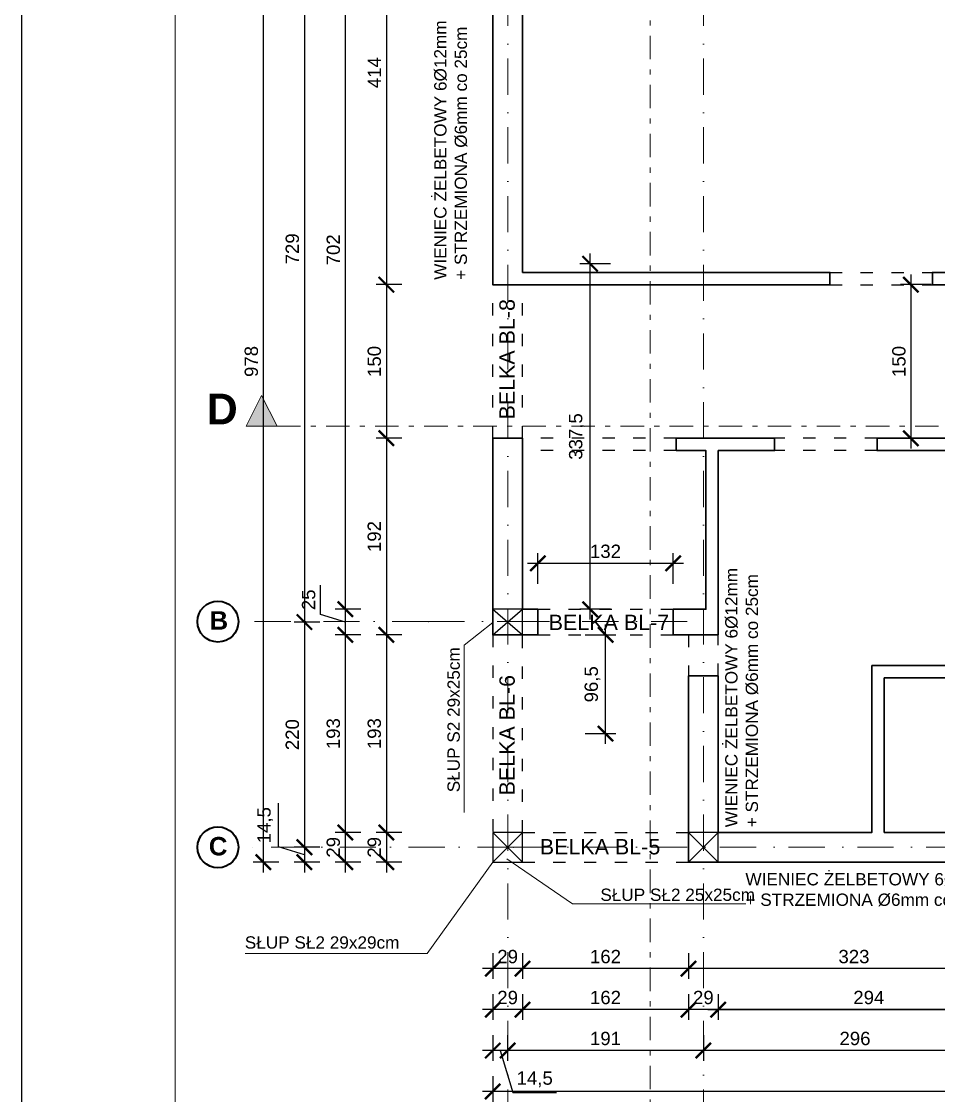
# Model space of a CAD drawing. Header units: millimetres. Extents: x 4647 to 73915, y -13612 to -8141.
# Drawn here: x 26953 to 27848, y -11607 to -10558 of the extents above; entities that cross this region are included whole.
import ezdxf
from ezdxf.enums import TextEntityAlignment as Align

# ---------------------------------------------------------------- set-up
doc = ezdxf.new("R2010")
doc.units = ezdxf.units.MM
for name, pattern in [('ACAD_ISO03W100', [30, 12, -18]), ('Kropki i Kreski', [67.027776, 35.277777, -17.638888, 0, -14.111111]), ('Przerywana podwójnie', [47.9, 22.9, -10, 5, -10])]:
    doc.linetypes.add(name, pattern=pattern)
for name, color, linetype, lineweight in [('a_beton_c', 3, 'ACAD_ISO03W100', 25), ('a_murowane_b', 20, 'Continuous', 30), ('a_opisy', 252, 'Continuous', 9), ('a_wymiary', 250, 'Continuous', 9), ('Cienka', 1, 'Continuous', 15), ('Konstrukcja - Siatka mod_Nr_Pióra__1', 7, 'Continuous', 5), ('Konstrukcja - Siatka mod_Nr_Pióra__7', 7, 'Continuous', 35), ('Opisy - Tekst_Nr_Pióra__1', 7, 'Continuous', 13), ('Znaczniki - Przekroje_Nr_Pióra__1', 7, 'Continuous', 5)]:
    doc.layers.add(name, color=color, linetype=linetype, lineweight=lineweight)
doc.layers.add('Konstrukcja - Siatka mod', color=7, linetype='Continuous')
doc.layers.add('Znaczniki - Przekroje', color=7, linetype='Continuous')
doc.layers.add('Konstrukcja - Siatka mod_Nr_Pióra__4', color=7, linetype='Continuous', lineweight=5, true_color=0x029e21)
doc.layers.add('Znaczniki - Przekroje_Nr_Pióra__5', color=7, linetype='Continuous', lineweight=5, true_color=0x40a5ff)
doc.styles.add('GENERATED_STYLE_1', font='arialbd.ttf')
doc.styles.get("Standard").update_dxf_attribs({"font": 'arial.ttf'})
doc.dimstyles.new('1-100', dxfattribs={"dimtxt": 13, "dimasz": 15, "dimexe": 10, "dimexo": 20, "dimgap": 5, "dimtad": 1, "dimdec": 1, "dimrnd": 0.5, "dimtxsty": 'Standard', "dimblk": 'ARCHTICK', "dimcen": 0.09, "dimdle": 10, "dimadec": 0, "dimazin": 0, "dimtfac": 1, "dimtdec": 1, "dimtofl": 0, "dimtmove": 0, "dimatfit": 3, "dimfxl": 10, "dimfxlon": 1, "dimtolj": 1, "dimtzin": 0, "dimarcsym": 0})

# ---------------------------------------------------------------- blocks, each defined once
blk = doc.blocks.new('Standardowy znacznik siatki_2')
at = {"layer": 'Konstrukcja - Siatka mod_Nr_Pióra__4', "linetype": 'Kropki i Kreski'}
for q in [(1533.2, 0), (0, 0)]:
    blk.add_line((268.5, 0), q, dxfattribs=at)
blk.add_point((268.5, 0), dxfattribs=at)
blk.add_point((268.5, 0), dxfattribs=at)
at = {"layer": 'Konstrukcja - Siatka mod_Nr_Pióra__7', "linetype": 'Continuous'}
blk.add_circle((-20, 0), 20, dxfattribs=at)
at = {"layer": 'Konstrukcja - Siatka mod_Nr_Pióra__1', "style": 'GENERATED_STYLE_1'}
blk.add_attdef('AC_MarkerText_1', text='', height=18, dxfattribs=at).set_placement((-28.9, -13.3), align=Align.BOTTOM_LEFT)
blk = doc.blocks.new('Standardowy znacznik siatki_7')
at = {"layer": 'Konstrukcja - Siatka mod_Nr_Pióra__4', "linetype": 'Kropki i Kreski'}
for p, q in [((185.3, 0), (268.5, 0)), ((268.5, 0), (453.8, 0)), ((185.3, 0), (0, 0))]:
    blk.add_line(p, q, dxfattribs=at)
blk.add_point((185.3, 0), dxfattribs=at)
blk.add_point((185.3, 0), dxfattribs=at)
at = {"layer": 'Konstrukcja - Siatka mod_Nr_Pióra__7', "linetype": 'Continuous'}
blk.add_circle((-20, 0), 20, dxfattribs=at)
at = {"layer": 'Konstrukcja - Siatka mod_Nr_Pióra__1', "style": 'GENERATED_STYLE_1'}
blk.add_attdef('AC_MarkerText_1', text='', height=18, dxfattribs=at).set_placement((-28.2, -13.3), align=Align.BOTTOM_LEFT)
blk = doc.blocks.new('Płaszczyzna odcinająca_4', base_point=(8702.4, 399.4))
at = {"layer": 'Znaczniki - Przekroje_Nr_Pióra__1', "linetype": 'Continuous'}
blk.add_hatch(color=256, dxfattribs=at).paths.add_polyline_path([(8687.4, 399.4), (8717.4, 399.4), (8702.4, 429.4)], flags=0)
for p, q in [((8702.4, 429.4), (8687.4, 399.4)), ((8717.4, 399.4), (8702.4, 429.4)), ((8687.4, 399.4), (8717.4, 399.4))]:
    blk.add_line(p, q, dxfattribs=at)
at = {"layer": 'Znaczniki - Przekroje_Nr_Pióra__5', "linetype": 'Przerywana podwójnie'}
blk.add_line((8717.4, 399.4), (10112.9, 399.4), dxfattribs=at)
at = {"layer": 'Znaczniki - Przekroje_Nr_Pióra__1', "linetype": 'Continuous', "insert": (8648.8, 401.1), "char_height": 30, "attachment_point": 7, "style": 'GENERATED_STYLE_1'}
blk.add_mtext('{D}', dxfattribs=at)
blk = doc.blocks.new('_ArchTick')
at = {"color": 0, "linetype": 'ByBlock', "const_width": 0.15}
blk.add_lwpolyline([(-0.5, -0.5), (0.5, 0.5)], dxfattribs=at)
blk = doc.blocks.new('*D440')
at = {"layer": 'a_wymiary', "color": 0, "lineweight": -2, "transparency": 16777216}
for p, q in [((27603.7, -11468.2), (27603.7, -11493.2)), ((27926.7, -11468.2), (27926.7, -11493.2)), ((27936.7, -11483.2), (27593.7, -11483.2))]:
    blk.add_line(p, q, dxfattribs=at)
at = {"layer": 'DEFPOINTS', "color": 0, "transparency": 16777216}
for p in [(27603.7, -11379.2), (27926.7, -11379.2), (27603.7, -11483.2)]:
    blk.add_point(p, dxfattribs=at)
at = {"layer": 'a_wymiary', "color": 0, "lineweight": -2, "transparency": 16777216, "xscale": 15, "yscale": 15, "zscale": 15, "rotation": 180}
blk.add_blockref('_ArchTick', (27603.7, -11483.2), dxfattribs=at)
at = {"layer": 'a_wymiary', "color": 0, "lineweight": -2, "transparency": 16777216, "xscale": 15, "yscale": 15, "zscale": 15}
blk.add_blockref('_ArchTick', (27926.7, -11483.2), dxfattribs=at)
at = {"layer": 'a_wymiary', "color": 0, "transparency": 16777216, "insert": (27765.2, -11471.5), "char_height": 13, "attachment_point": 5}
blk.add_mtext('\\A1;323', dxfattribs=at)
blk = doc.blocks.new('*D441')
at = {"layer": 'a_wymiary', "color": 0, "lineweight": -2, "transparency": 16777216}
for p, q in [((27441.7, -11468.2), (27441.7, -11493.2)), ((27603.7, -11468.2), (27603.7, -11493.2)), ((27613.7, -11483.2), (27431.7, -11483.2))]:
    blk.add_line(p, q, dxfattribs=at)
at = {"layer": 'DEFPOINTS', "color": 0, "transparency": 16777216}
for p in [(27441.7, -11379.2), (27603.7, -11379.2), (27441.7, -11483.2)]:
    blk.add_point(p, dxfattribs=at)
at = {"layer": 'a_wymiary', "color": 0, "lineweight": -2, "transparency": 16777216, "xscale": 15, "yscale": 15, "zscale": 15, "rotation": 180}
blk.add_blockref('_ArchTick', (27441.7, -11483.2), dxfattribs=at)
at = {"layer": 'a_wymiary', "color": 0, "lineweight": -2, "transparency": 16777216, "xscale": 15, "yscale": 15, "zscale": 15}
blk.add_blockref('_ArchTick', (27603.7, -11483.2), dxfattribs=at)
at = {"layer": 'a_wymiary', "color": 0, "transparency": 16777216, "insert": (27522.7, -11471.5), "char_height": 13, "attachment_point": 5}
blk.add_mtext('\\A1;162', dxfattribs=at)
blk = doc.blocks.new('*D442')
at = {"layer": 'a_wymiary', "color": 0, "lineweight": -2, "transparency": 16777216}
for p, q in [((27412.7, -11468.2), (27412.7, -11493.2)), ((27441.7, -11468.2), (27441.7, -11493.2)), ((27451.7, -11483.2), (27402.7, -11483.2))]:
    blk.add_line(p, q, dxfattribs=at)
at = {"layer": 'DEFPOINTS', "color": 0, "transparency": 16777216}
for p in [(27412.7, -11379.2), (27441.7, -11379.2), (27412.7, -11483.2)]:
    blk.add_point(p, dxfattribs=at)
at = {"layer": 'a_wymiary', "color": 0, "lineweight": -2, "transparency": 16777216, "xscale": 15, "yscale": 15, "zscale": 15, "rotation": 180}
blk.add_blockref('_ArchTick', (27412.7, -11483.2), dxfattribs=at)
at = {"layer": 'a_wymiary', "color": 0, "lineweight": -2, "transparency": 16777216, "xscale": 15, "yscale": 15, "zscale": 15}
blk.add_blockref('_ArchTick', (27441.7, -11483.2), dxfattribs=at)
at = {"layer": 'a_wymiary', "color": 0, "transparency": 16777216, "insert": (27427.2, -11471.5), "char_height": 13, "attachment_point": 5}
blk.add_mtext('\\A1;29', dxfattribs=at)
blk = doc.blocks.new('*D449')
at = {"layer": 'a_wymiary', "color": 0, "lineweight": -2, "transparency": 16777216}
for p, q in [((27632.7, -11508.2), (27632.7, -11533.2)), ((28178.7, -11508.2), (28178.7, -11533.2)), ((28188.7, -11523.2), (27622.7, -11523.2))]:
    blk.add_line(p, q, dxfattribs=at)
at = {"layer": 'DEFPOINTS', "color": 0, "transparency": 16777216}
for p in [(27632.7, -11379.2), (28178.7, -11379.2), (27632.7, -11523.2)]:
    blk.add_point(p, dxfattribs=at)
at = {"layer": 'a_wymiary', "color": 0, "lineweight": -2, "transparency": 16777216, "xscale": 15, "yscale": 15, "zscale": 15, "rotation": 180}
blk.add_blockref('_ArchTick', (27632.7, -11523.2), dxfattribs=at)
at = {"layer": 'a_wymiary', "color": 0, "lineweight": -2, "transparency": 16777216, "xscale": 15, "yscale": 15, "zscale": 15}
blk.add_blockref('_ArchTick', (28178.7, -11523.2), dxfattribs=at)
at = {"layer": 'a_wymiary', "color": 0, "transparency": 16777216, "insert": (27905.7, -11511.5), "char_height": 13, "attachment_point": 5}
blk.add_mtext('\\A1;546', dxfattribs=at)
blk = doc.blocks.new('*D450')
at = {"layer": 'a_wymiary', "color": 0, "lineweight": -2, "transparency": 16777216}
for p, q in [((27632.7, -11508.2), (27632.7, -11533.2)), ((27926.7, -11508.2), (27926.7, -11533.2)), ((27622.7, -11523.2), (27936.7, -11523.2))]:
    blk.add_line(p, q, dxfattribs=at)
at = {"layer": 'DEFPOINTS', "color": 0, "transparency": 16777216}
for p in [(27926.7, -11350.2), (27632.7, -11379.2), (27926.7, -11523.2)]:
    blk.add_point(p, dxfattribs=at)
at = {"layer": 'a_wymiary', "color": 0, "lineweight": -2, "transparency": 16777216, "xscale": 15, "yscale": 15, "zscale": 15, "rotation": 180}
blk.add_blockref('_ArchTick', (27632.7, -11523.2), dxfattribs=at)
at = {"layer": 'a_wymiary', "color": 0, "lineweight": -2, "transparency": 16777216, "xscale": 15, "yscale": 15, "zscale": 15}
blk.add_blockref('_ArchTick', (27926.7, -11523.2), dxfattribs=at)
at = {"layer": 'a_wymiary', "color": 0, "transparency": 16777216, "insert": (27779.7, -11511.5), "char_height": 13, "attachment_point": 5}
blk.add_mtext('\\A1;294', dxfattribs=at)
blk = doc.blocks.new('*D451')
at = {"layer": 'a_wymiary', "color": 0, "lineweight": -2, "transparency": 16777216}
for p, q in [((27632.7, -11508.2), (27632.7, -11533.2)), ((27926.7, -11508.2), (27926.7, -11533.2)), ((27936.7, -11523.2), (27622.7, -11523.2))]:
    blk.add_line(p, q, dxfattribs=at)
at = {"layer": 'DEFPOINTS', "color": 0, "transparency": 16777216}
for p in [(27926.7, -11350.2), (27632.7, -11379.2), (27632.7, -11523.2)]:
    blk.add_point(p, dxfattribs=at)
at = {"layer": 'a_wymiary', "color": 0, "lineweight": -2, "transparency": 16777216, "xscale": 15, "yscale": 15, "zscale": 15, "rotation": 180}
blk.add_blockref('_ArchTick', (27632.7, -11523.2), dxfattribs=at)
at = {"layer": 'a_wymiary', "color": 0, "lineweight": -2, "transparency": 16777216, "xscale": 15, "yscale": 15, "zscale": 15}
blk.add_blockref('_ArchTick', (27926.7, -11523.2), dxfattribs=at)
at = {"layer": 'a_wymiary', "color": 0, "transparency": 16777216, "insert": (27779.7, -11511.5), "char_height": 13, "attachment_point": 5}
blk.add_mtext('\\A1;294', dxfattribs=at)
blk = doc.blocks.new('*D452')
at = {"layer": 'a_wymiary', "color": 0, "lineweight": -2, "transparency": 16777216}
for p, q in [((27603.7, -11508.2), (27603.7, -11533.2)), ((27632.7, -11508.2), (27632.7, -11533.2)), ((27642.7, -11523.2), (27593.7, -11523.2))]:
    blk.add_line(p, q, dxfattribs=at)
at = {"layer": 'DEFPOINTS', "color": 0, "transparency": 16777216}
for p in [(27603.7, -11379.2), (27632.7, -11379.2), (27603.7, -11523.2)]:
    blk.add_point(p, dxfattribs=at)
at = {"layer": 'a_wymiary', "color": 0, "lineweight": -2, "transparency": 16777216, "xscale": 15, "yscale": 15, "zscale": 15, "rotation": 180}
blk.add_blockref('_ArchTick', (27603.7, -11523.2), dxfattribs=at)
at = {"layer": 'a_wymiary', "color": 0, "lineweight": -2, "transparency": 16777216, "xscale": 15, "yscale": 15, "zscale": 15}
blk.add_blockref('_ArchTick', (27632.7, -11523.2), dxfattribs=at)
at = {"layer": 'a_wymiary', "color": 0, "transparency": 16777216, "insert": (27618.2, -11511.5), "char_height": 13, "attachment_point": 5}
blk.add_mtext('\\A1;29', dxfattribs=at)
blk = doc.blocks.new('*D453')
at = {"layer": 'a_wymiary', "color": 0, "lineweight": -2, "transparency": 16777216}
for p, q in [((27441.7, -11508.2), (27441.7, -11533.2)), ((27603.7, -11508.2), (27603.7, -11533.2)), ((27613.7, -11523.2), (27431.7, -11523.2))]:
    blk.add_line(p, q, dxfattribs=at)
at = {"layer": 'DEFPOINTS', "color": 0, "transparency": 16777216}
for p in [(27441.7, -11379.2), (27603.7, -11379.2), (27441.7, -11523.2)]:
    blk.add_point(p, dxfattribs=at)
at = {"layer": 'a_wymiary', "color": 0, "lineweight": -2, "transparency": 16777216, "xscale": 15, "yscale": 15, "zscale": 15, "rotation": 180}
blk.add_blockref('_ArchTick', (27441.7, -11523.2), dxfattribs=at)
at = {"layer": 'a_wymiary', "color": 0, "lineweight": -2, "transparency": 16777216, "xscale": 15, "yscale": 15, "zscale": 15}
blk.add_blockref('_ArchTick', (27603.7, -11523.2), dxfattribs=at)
at = {"layer": 'a_wymiary', "color": 0, "transparency": 16777216, "insert": (27522.7, -11511.5), "char_height": 13, "attachment_point": 5}
blk.add_mtext('\\A1;162', dxfattribs=at)
blk = doc.blocks.new('*D454')
at = {"layer": 'a_wymiary', "color": 0, "lineweight": -2, "transparency": 16777216}
for p, q in [((27412.7, -11508.2), (27412.7, -11533.2)), ((27441.7, -11508.2), (27441.7, -11533.2)), ((27451.7, -11523.2), (27402.7, -11523.2))]:
    blk.add_line(p, q, dxfattribs=at)
at = {"layer": 'DEFPOINTS', "color": 0, "transparency": 16777216}
for p in [(27412.7, -11379.2), (27441.7, -11379.2), (27412.7, -11523.2)]:
    blk.add_point(p, dxfattribs=at)
at = {"layer": 'a_wymiary', "color": 0, "lineweight": -2, "transparency": 16777216, "xscale": 15, "yscale": 15, "zscale": 15, "rotation": 180}
blk.add_blockref('_ArchTick', (27412.7, -11523.2), dxfattribs=at)
at = {"layer": 'a_wymiary', "color": 0, "lineweight": -2, "transparency": 16777216, "xscale": 15, "yscale": 15, "zscale": 15}
blk.add_blockref('_ArchTick', (27441.7, -11523.2), dxfattribs=at)
at = {"layer": 'a_wymiary', "color": 0, "transparency": 16777216, "insert": (27427.2, -11511.5), "char_height": 13, "attachment_point": 5}
blk.add_mtext('\\A1;29', dxfattribs=at)
blk = doc.blocks.new('*D458')
at = {"layer": 'a_wymiary', "color": 0, "lineweight": -2, "transparency": 16777216}
for p, q in [((27618.2, -11548.2), (27618.2, -11573.2)), ((27914.2, -11548.2), (27914.2, -11573.2)), ((27924.2, -11563.2), (27608.2, -11563.2))]:
    blk.add_line(p, q, dxfattribs=at)
at = {"layer": 'DEFPOINTS', "color": 0, "transparency": 16777216}
for p in [(27618.2, -11379.2), (27914.2, -11379.2), (27618.2, -11563.2)]:
    blk.add_point(p, dxfattribs=at)
at = {"layer": 'a_wymiary', "color": 0, "lineweight": -2, "transparency": 16777216, "xscale": 15, "yscale": 15, "zscale": 15, "rotation": 180}
blk.add_blockref('_ArchTick', (27618.2, -11563.2), dxfattribs=at)
at = {"layer": 'a_wymiary', "color": 0, "lineweight": -2, "transparency": 16777216, "xscale": 15, "yscale": 15, "zscale": 15}
blk.add_blockref('_ArchTick', (27914.2, -11563.2), dxfattribs=at)
at = {"layer": 'a_wymiary', "color": 0, "transparency": 16777216, "insert": (27766.2, -11551.5), "char_height": 13, "attachment_point": 5}
blk.add_mtext('\\A1;296', dxfattribs=at)
blk = doc.blocks.new('*D459')
at = {"layer": 'a_wymiary', "color": 0, "lineweight": -2, "transparency": 16777216}
for p, q in [((27427.2, -11548.2), (27427.2, -11573.2)), ((27618.2, -11548.2), (27618.2, -11573.2)), ((27628.2, -11563.2), (27417.2, -11563.2))]:
    blk.add_line(p, q, dxfattribs=at)
at = {"layer": 'DEFPOINTS', "color": 0, "transparency": 16777216}
for p in [(27427.2, -11379.2), (27618.2, -11379.2), (27427.2, -11563.2)]:
    blk.add_point(p, dxfattribs=at)
at = {"layer": 'a_wymiary', "color": 0, "lineweight": -2, "transparency": 16777216, "xscale": 15, "yscale": 15, "zscale": 15, "rotation": 180}
blk.add_blockref('_ArchTick', (27427.2, -11563.2), dxfattribs=at)
at = {"layer": 'a_wymiary', "color": 0, "lineweight": -2, "transparency": 16777216, "xscale": 15, "yscale": 15, "zscale": 15}
blk.add_blockref('_ArchTick', (27618.2, -11563.2), dxfattribs=at)
at = {"layer": 'a_wymiary', "color": 0, "transparency": 16777216, "insert": (27522.7, -11551.5), "char_height": 13, "attachment_point": 5}
blk.add_mtext('\\A1;191', dxfattribs=at)
blk = doc.blocks.new('*D460')
at = {"layer": 'a_wymiary', "color": 0, "lineweight": -2, "transparency": 16777216}
for p, q in [((27412.7, -11548.2), (27412.7, -11573.2)), ((27427.2, -11548.2), (27427.2, -11573.2)), ((27437.2, -11563.2), (27402.7, -11563.2)), ((27420, -11563.2), (27432.3, -11604.1)), ((27432.3, -11604.1), (27474.9, -11604.1))]:
    blk.add_line(p, q, dxfattribs=at)
at = {"layer": 'DEFPOINTS', "color": 0, "transparency": 16777216}
for p in [(27412.7, -11379.2), (27427.2, -11379.2), (27412.7, -11563.2)]:
    blk.add_point(p, dxfattribs=at)
at = {"layer": 'a_wymiary', "color": 0, "lineweight": -2, "transparency": 16777216, "xscale": 15, "yscale": 15, "zscale": 15, "rotation": 180}
blk.add_blockref('_ArchTick', (27412.7, -11563.2), dxfattribs=at)
at = {"layer": 'a_wymiary', "color": 0, "lineweight": -2, "transparency": 16777216, "xscale": 15, "yscale": 15, "zscale": 15}
blk.add_blockref('_ArchTick', (27427.2, -11563.2), dxfattribs=at)
at = {"layer": 'a_wymiary', "color": 0, "transparency": 16777216, "insert": (27453.6, -11591.3), "char_height": 13, "attachment_point": 5}
blk.add_mtext('\\A1;14,5', dxfattribs=at)
blk = doc.blocks.new('*D461')
at = {"layer": 'a_wymiary', "color": 0, "lineweight": -2, "transparency": 16777216}
for p, q in [((27412.7, -11588.2), (27412.7, -11613.2)), ((28692.7, -11588.2), (28692.7, -11613.2)), ((28702.7, -11603.2), (27402.7, -11603.2))]:
    blk.add_line(p, q, dxfattribs=at)
at = {"layer": 'DEFPOINTS', "color": 0, "transparency": 16777216}
for p in [(27412.7, -11379.2), (28692.7, -11379.2), (27412.7, -11603.2)]:
    blk.add_point(p, dxfattribs=at)
at = {"layer": 'a_wymiary', "color": 0, "lineweight": -2, "transparency": 16777216, "xscale": 15, "yscale": 15, "zscale": 15, "rotation": 180}
blk.add_blockref('_ArchTick', (27412.7, -11603.2), dxfattribs=at)
at = {"layer": 'a_wymiary', "color": 0, "lineweight": -2, "transparency": 16777216, "xscale": 15, "yscale": 15, "zscale": 15}
blk.add_blockref('_ArchTick', (28692.7, -11603.2), dxfattribs=at)
at = {"layer": 'a_wymiary', "color": 0, "transparency": 16777216, "insert": (28052.7, -11591.5), "char_height": 13, "attachment_point": 5}
blk.add_mtext('\\A1;1280', dxfattribs=at)
blk = doc.blocks.new('*D481')
at = {"layer": 'a_wymiary', "color": 0, "lineweight": -2, "transparency": 16777216}
for p, q in [((27308.8, -10391.2), (27308.8, -10825.2)), ((27323.8, -10401.2), (27298.8, -10401.2)), ((27323.8, -10815.2), (27298.8, -10815.2))]:
    blk.add_line(p, q, dxfattribs=at)
at = {"layer": 'DEFPOINTS', "color": 0, "transparency": 16777216}
for p in [(27412.7, -10401.2), (27308.8, -10815.2), (27412.7, -10815.2)]:
    blk.add_point(p, dxfattribs=at)
at = {"layer": 'a_wymiary', "color": 0, "lineweight": -2, "transparency": 16777216, "xscale": 15, "yscale": 15, "zscale": 15}
for p, rotation in [((27308.8, -10401.2), 90), ((27308.8, -10815.2), 270)]:
    blk.add_blockref('_ArchTick', p, dxfattribs=dict(at, rotation=rotation))
at = {"layer": 'a_wymiary', "color": 0, "transparency": 16777216, "insert": (27297.2, -10608.2), "char_height": 13, "attachment_point": 5, "rotation": 90}
blk.add_mtext('\\A1;414', dxfattribs=at)
blk = doc.blocks.new('*D482')
at = {"layer": 'a_wymiary', "color": 0, "lineweight": -2, "transparency": 16777216}
for p, q in [((27308.8, -10805.2), (27308.8, -10975.2)), ((27323.8, -10815.2), (27298.8, -10815.2)), ((27323.8, -10965.2), (27298.8, -10965.2))]:
    blk.add_line(p, q, dxfattribs=at)
at = {"layer": 'DEFPOINTS', "color": 0, "transparency": 16777216}
for p in [(27412.7, -10815.2), (27308.8, -10965.2), (27412.7, -10965.2)]:
    blk.add_point(p, dxfattribs=at)
at = {"layer": 'a_wymiary', "color": 0, "lineweight": -2, "transparency": 16777216, "xscale": 15, "yscale": 15, "zscale": 15}
for p, rotation in [((27308.8, -10815.2), 90), ((27308.8, -10965.2), 270)]:
    blk.add_blockref('_ArchTick', p, dxfattribs=dict(at, rotation=rotation))
at = {"layer": 'a_wymiary', "color": 0, "transparency": 16777216, "insert": (27297.1, -10890.2), "char_height": 13, "attachment_point": 5, "rotation": 90}
blk.add_mtext('\\A1;150', dxfattribs=at)
blk = doc.blocks.new('*D483')
at = {"layer": 'a_wymiary', "color": 0, "lineweight": -2, "transparency": 16777216}
for p, q in [((27308.8, -10955.2), (27308.8, -11167.2)), ((27323.8, -10965.2), (27298.8, -10965.2)), ((27323.8, -11157.2), (27298.8, -11157.2))]:
    blk.add_line(p, q, dxfattribs=at)
at = {"layer": 'DEFPOINTS', "color": 0, "transparency": 16777216}
for p in [(27412.7, -10965.2), (27308.8, -11157.2), (27412.7, -11157.2)]:
    blk.add_point(p, dxfattribs=at)
at = {"layer": 'a_wymiary', "color": 0, "lineweight": -2, "transparency": 16777216, "xscale": 15, "yscale": 15, "zscale": 15}
for p, rotation in [((27308.8, -10965.2), 90), ((27308.8, -11157.2), 270)]:
    blk.add_blockref('_ArchTick', p, dxfattribs=dict(at, rotation=rotation))
at = {"layer": 'a_wymiary', "color": 0, "transparency": 16777216, "insert": (27297.1, -11061.2), "char_height": 13, "attachment_point": 5, "rotation": 90}
blk.add_mtext('\\A1;192', dxfattribs=at)
blk = doc.blocks.new('*D484')
at = {"layer": 'a_wymiary', "color": 0, "lineweight": -2, "transparency": 16777216}
for p, q in [((27308.8, -11147.2), (27308.8, -11360.2)), ((27323.8, -11157.2), (27298.8, -11157.2)), ((27323.8, -11350.2), (27298.8, -11350.2))]:
    blk.add_line(p, q, dxfattribs=at)
at = {"layer": 'DEFPOINTS', "color": 0, "transparency": 16777216}
for p in [(27412.7, -11157.2), (27308.8, -11350.2), (27412.7, -11350.2)]:
    blk.add_point(p, dxfattribs=at)
at = {"layer": 'a_wymiary', "color": 0, "lineweight": -2, "transparency": 16777216, "xscale": 15, "yscale": 15, "zscale": 15}
for p, rotation in [((27308.8, -11157.2), 90), ((27308.8, -11350.2), 270)]:
    blk.add_blockref('_ArchTick', p, dxfattribs=dict(at, rotation=rotation))
at = {"layer": 'a_wymiary', "color": 0, "transparency": 16777216, "insert": (27297.1, -11253.7), "char_height": 13, "attachment_point": 5, "rotation": 90}
blk.add_mtext('\\A1;193', dxfattribs=at)
blk = doc.blocks.new('*D485')
at = {"layer": 'a_wymiary', "color": 0, "lineweight": -2, "transparency": 16777216}
for p, q in [((27308.8, -11340.2), (27308.8, -11389.2)), ((27323.8, -11350.2), (27298.8, -11350.2)), ((27323.8, -11379.2), (27298.8, -11379.2))]:
    blk.add_line(p, q, dxfattribs=at)
at = {"layer": 'DEFPOINTS', "color": 0, "transparency": 16777216}
for p in [(27412.7, -11350.2), (27308.8, -11379.2), (27412.7, -11379.2)]:
    blk.add_point(p, dxfattribs=at)
at = {"layer": 'a_wymiary', "color": 0, "lineweight": -2, "transparency": 16777216, "xscale": 15, "yscale": 15, "zscale": 15}
for p, rotation in [((27308.8, -11350.2), 90), ((27308.8, -11379.2), 270)]:
    blk.add_blockref('_ArchTick', p, dxfattribs=dict(at, rotation=rotation))
at = {"layer": 'a_wymiary', "color": 0, "transparency": 16777216, "insert": (27297.1, -11364.7), "char_height": 13, "attachment_point": 5, "rotation": 90}
blk.add_mtext('\\A1;29', dxfattribs=at)
blk = doc.blocks.new('*D486')
at = {"layer": 'a_wymiary', "color": 0, "lineweight": -2, "transparency": 16777216}
for p, q in [((27268.8, -11389.2), (27268.8, -11340.2)), ((27283.8, -11350.2), (27258.8, -11350.2)), ((27283.8, -11379.2), (27258.8, -11379.2))]:
    blk.add_line(p, q, dxfattribs=at)
at = {"layer": 'DEFPOINTS', "color": 0, "transparency": 16777216}
for p in [(27268.8, -11350.2), (27412.7, -11350.2), (27412.7, -11379.2)]:
    blk.add_point(p, dxfattribs=at)
at = {"layer": 'a_wymiary', "color": 0, "lineweight": -2, "transparency": 16777216, "xscale": 15, "yscale": 15, "zscale": 15}
for p, rotation in [((27268.8, -11350.2), 90), ((27268.8, -11379.2), 270)]:
    blk.add_blockref('_ArchTick', p, dxfattribs=dict(at, rotation=rotation))
at = {"layer": 'a_wymiary', "color": 0, "transparency": 16777216, "insert": (27257.1, -11364.7), "char_height": 13, "attachment_point": 5, "rotation": 90}
blk.add_mtext('\\A1;29', dxfattribs=at)
blk = doc.blocks.new('*D487')
at = {"layer": 'a_wymiary', "color": 0, "lineweight": -2, "transparency": 16777216}
for p, q in [((27268.8, -11360.2), (27268.8, -11147.2)), ((27283.8, -11157.2), (27258.8, -11157.2)), ((27283.8, -11350.2), (27258.8, -11350.2))]:
    blk.add_line(p, q, dxfattribs=at)
at = {"layer": 'DEFPOINTS', "color": 0, "transparency": 16777216}
for p in [(27268.8, -11157.2), (27412.7, -11157.2), (27412.7, -11350.2)]:
    blk.add_point(p, dxfattribs=at)
at = {"layer": 'a_wymiary', "color": 0, "lineweight": -2, "transparency": 16777216, "xscale": 15, "yscale": 15, "zscale": 15}
for p, rotation in [((27268.8, -11157.2), 90), ((27268.8, -11350.2), 270)]:
    blk.add_blockref('_ArchTick', p, dxfattribs=dict(at, rotation=rotation))
at = {"layer": 'a_wymiary', "color": 0, "transparency": 16777216, "insert": (27257.1, -11253.7), "char_height": 13, "attachment_point": 5, "rotation": 90}
blk.add_mtext('\\A1;193', dxfattribs=at)
blk = doc.blocks.new('*D488')
at = {"layer": 'a_wymiary', "color": 0, "lineweight": -2, "transparency": 16777216}
for p, q in [((27244.6, -11137.5), (27244.6, -11108.6)), ((27268.8, -11167.2), (27268.8, -11122.2)), ((27268.8, -11144.7), (27244.6, -11137.5)), ((27283.8, -11132.2), (27258.8, -11132.2)), ((27283.8, -11157.2), (27258.8, -11157.2))]:
    blk.add_line(p, q, dxfattribs=at)
at = {"layer": 'DEFPOINTS', "color": 0, "transparency": 16777216}
for p in [(27268.8, -11132.2), (27412.7, -11132.2), (27412.7, -11157.2)]:
    blk.add_point(p, dxfattribs=at)
at = {"layer": 'a_wymiary', "color": 0, "lineweight": -2, "transparency": 16777216, "xscale": 15, "yscale": 15, "zscale": 15}
for p, rotation in [((27268.8, -11132.2), 90), ((27268.8, -11157.2), 270)]:
    blk.add_blockref('_ArchTick', p, dxfattribs=dict(at, rotation=rotation))
at = {"layer": 'a_wymiary', "color": 0, "transparency": 16777216, "insert": (27233, -11123), "char_height": 13, "attachment_point": 5, "rotation": 90}
blk.add_mtext('\\A1;25', dxfattribs=at)
blk = doc.blocks.new('*D489')
at = {"layer": 'a_wymiary', "color": 0, "lineweight": -2, "transparency": 16777216}
for p, q in [((27268.8, -11142.2), (27268.8, -10420.2)), ((27283.8, -10430.2), (27258.8, -10430.2)), ((27283.8, -11132.2), (27258.8, -11132.2))]:
    blk.add_line(p, q, dxfattribs=at)
at = {"layer": 'DEFPOINTS', "color": 0, "transparency": 16777216}
for p in [(27268.8, -10430.2), (27412.7, -10430.2), (27412.7, -11132.2)]:
    blk.add_point(p, dxfattribs=at)
at = {"layer": 'a_wymiary', "color": 0, "lineweight": -2, "transparency": 16777216, "xscale": 15, "yscale": 15, "zscale": 15}
for p, rotation in [((27268.8, -10430.2), 90), ((27268.8, -11132.2), 270)]:
    blk.add_blockref('_ArchTick', p, dxfattribs=dict(at, rotation=rotation))
at = {"layer": 'a_wymiary', "color": 0, "transparency": 16777216, "insert": (27257.1, -10781.2), "char_height": 13, "attachment_point": 5, "rotation": 90}
blk.add_mtext('\\A1;702', dxfattribs=at)
blk = doc.blocks.new('*D492')
at = {"layer": 'a_wymiary', "color": 0, "lineweight": -2, "transparency": 16777216}
for p, q in [((27228.8, -10405.7), (27228.8, -11154.7)), ((27243.8, -10415.7), (27218.8, -10415.7)), ((27243.8, -11144.7), (27218.8, -11144.7))]:
    blk.add_line(p, q, dxfattribs=at)
at = {"layer": 'DEFPOINTS', "color": 0, "transparency": 16777216}
for p in [(27412.7, -10415.7), (27228.8, -11144.7), (27412.7, -11144.7)]:
    blk.add_point(p, dxfattribs=at)
at = {"layer": 'a_wymiary', "color": 0, "lineweight": -2, "transparency": 16777216, "xscale": 15, "yscale": 15, "zscale": 15}
for p, rotation in [((27228.8, -10415.7), 90), ((27228.8, -11144.7), 270)]:
    blk.add_blockref('_ArchTick', p, dxfattribs=dict(at, rotation=rotation))
at = {"layer": 'a_wymiary', "color": 0, "transparency": 16777216, "insert": (27217.1, -10780.2), "char_height": 13, "attachment_point": 5, "rotation": 90}
blk.add_mtext('\\A1;729', dxfattribs=at)
blk = doc.blocks.new('*D493')
at = {"layer": 'a_wymiary', "color": 0, "lineweight": -2, "transparency": 16777216}
for p, q in [((27228.8, -11134.7), (27228.8, -11374.7)), ((27243.8, -11144.7), (27218.8, -11144.7)), ((27243.8, -11364.7), (27218.8, -11364.7))]:
    blk.add_line(p, q, dxfattribs=at)
at = {"layer": 'DEFPOINTS', "color": 0, "transparency": 16777216}
for p in [(27412.7, -11144.7), (27228.8, -11364.7), (27412.7, -11364.7)]:
    blk.add_point(p, dxfattribs=at)
at = {"layer": 'a_wymiary', "color": 0, "lineweight": -2, "transparency": 16777216, "xscale": 15, "yscale": 15, "zscale": 15}
for p, rotation in [((27228.8, -11144.7), 90), ((27228.8, -11364.7), 270)]:
    blk.add_blockref('_ArchTick', p, dxfattribs=dict(at, rotation=rotation))
at = {"layer": 'a_wymiary', "color": 0, "transparency": 16777216, "insert": (27217.1, -11254.7), "char_height": 13, "attachment_point": 5, "rotation": 90}
blk.add_mtext('\\A1;220', dxfattribs=at)
blk = doc.blocks.new('*D494')
at = {"layer": 'a_wymiary', "color": 0, "lineweight": -2, "transparency": 16777216}
for p, q in [((27203.5, -11364.4), (27203.5, -11321.7)), ((27228.8, -11354.7), (27228.8, -11389.2)), ((27228.8, -11372), (27203.5, -11364.4)), ((27243.8, -11364.7), (27218.8, -11364.7)), ((27243.8, -11379.2), (27218.8, -11379.2))]:
    blk.add_line(p, q, dxfattribs=at)
at = {"layer": 'DEFPOINTS', "color": 0, "transparency": 16777216}
for p in [(27412.7, -11364.7), (27228.8, -11379.2), (27412.7, -11379.2)]:
    blk.add_point(p, dxfattribs=at)
at = {"layer": 'a_wymiary', "color": 0, "lineweight": -2, "transparency": 16777216, "xscale": 15, "yscale": 15, "zscale": 15}
for p, rotation in [((27228.8, -11364.7), 90), ((27228.8, -11379.2), 270)]:
    blk.add_blockref('_ArchTick', p, dxfattribs=dict(at, rotation=rotation))
at = {"layer": 'a_wymiary', "color": 0, "transparency": 16777216, "insert": (27190.6, -11343.1), "char_height": 13, "attachment_point": 5, "rotation": 90}
blk.add_mtext('\\A1;14,5', dxfattribs=at)
blk = doc.blocks.new('*D495')
at = {"layer": 'a_wymiary', "color": 0, "lineweight": -2, "transparency": 16777216}
for p, q in [((27188.8, -11389.2), (27188.8, -10391.2)), ((27203.8, -10401.2), (27178.8, -10401.2)), ((27203.8, -11379.2), (27178.8, -11379.2))]:
    blk.add_line(p, q, dxfattribs=at)
at = {"layer": 'DEFPOINTS', "color": 0, "transparency": 16777216}
for p in [(27188.8, -10401.2), (27412.7, -10401.2), (27412.7, -11379.2)]:
    blk.add_point(p, dxfattribs=at)
at = {"layer": 'a_wymiary', "color": 0, "lineweight": -2, "transparency": 16777216, "xscale": 15, "yscale": 15, "zscale": 15}
for p, rotation in [((27188.8, -10401.2), 90), ((27188.8, -11379.2), 270)]:
    blk.add_blockref('_ArchTick', p, dxfattribs=dict(at, rotation=rotation))
at = {"layer": 'a_wymiary', "color": 0, "transparency": 16777216, "insert": (27177.1, -10890.2), "char_height": 13, "attachment_point": 5, "rotation": 90}
blk.add_mtext('\\A1;978', dxfattribs=at)
blk = doc.blocks.new('*D857')
at = {"layer": 'a_wymiary', "color": 0, "lineweight": -2, "transparency": 16777216}
for p, q in [((27820.7, -10805.2), (27820.7, -10975.2)), ((27840.7, -10815.2), (27810.7, -10815.2)), ((27840.7, -10965.2), (27810.7, -10965.2))]:
    blk.add_line(p, q, dxfattribs=at)
at = {"layer": 'DEFPOINTS', "color": 0, "transparency": 16777216}
for p in [(27901.7, -10815.2), (27820.7, -10965.2), (27903.2, -10965.2)]:
    blk.add_point(p, dxfattribs=at)
at = {"layer": 'a_wymiary', "color": 0, "lineweight": -2, "transparency": 16777216, "xscale": 15, "yscale": 15, "zscale": 15}
for p, rotation in [((27820.7, -10815.2), 90), ((27820.7, -10965.2), 270)]:
    blk.add_blockref('_ArchTick', p, dxfattribs=dict(at, rotation=rotation))
at = {"layer": 'a_wymiary', "color": 0, "transparency": 16777216, "insert": (27809.1, -10890.2), "char_height": 13, "attachment_point": 5, "rotation": 90}
blk.add_mtext('\\A1;150', dxfattribs=at)
blk = doc.blocks.new('*D862')
at = {"layer": 'a_wymiary', "color": 0, "lineweight": -2, "transparency": 16777216}
for p, q in [((27446.7, -11087.3), (27598.7, -11087.3)), ((27456.7, -11107.3), (27456.7, -11077.3)), ((27588.7, -11107.3), (27588.7, -11077.3))]:
    blk.add_line(p, q, dxfattribs=at)
at = {"layer": 'DEFPOINTS', "color": 0, "transparency": 16777216}
for p in [(27588.7, -11087.3), (27456.7, -11132.2), (27588.7, -11132.2)]:
    blk.add_point(p, dxfattribs=at)
at = {"layer": 'a_wymiary', "color": 0, "lineweight": -2, "transparency": 16777216, "xscale": 15, "yscale": 15, "zscale": 15, "rotation": 180}
blk.add_blockref('_ArchTick', (27456.7, -11087.3), dxfattribs=at)
at = {"layer": 'a_wymiary', "color": 0, "lineweight": -2, "transparency": 16777216, "xscale": 15, "yscale": 15, "zscale": 15}
blk.add_blockref('_ArchTick', (27588.7, -11087.3), dxfattribs=at)
at = {"layer": 'a_wymiary', "color": 0, "transparency": 16777216, "insert": (27522.7, -11075.7), "char_height": 13, "attachment_point": 5}
blk.add_mtext('\\A1;132', dxfattribs=at)
blk = doc.blocks.new('*D863')
at = {"layer": 'a_wymiary', "color": 0, "lineweight": -2, "transparency": 16777216}
for p, q in [((27522.8, -11263.7), (27522.8, -11147.2)), ((27502.8, -11157.2), (27532.8, -11157.2)), ((27502.8, -11253.7), (27532.8, -11253.7))]:
    blk.add_line(p, q, dxfattribs=at)
at = {"layer": 'DEFPOINTS', "color": 0, "transparency": 16777216}
for p in [(27456.7, -11157.2), (27522.8, -11157.2), (27441.7, -11253.7)]:
    blk.add_point(p, dxfattribs=at)
at = {"layer": 'a_wymiary', "color": 0, "lineweight": -2, "transparency": 16777216, "xscale": 15, "yscale": 15, "zscale": 15}
for p, rotation in [((27522.8, -11157.2), 90), ((27522.8, -11253.7), 270)]:
    blk.add_blockref('_ArchTick', p, dxfattribs=dict(at, rotation=rotation))
at = {"layer": 'a_wymiary', "color": 0, "transparency": 16777216, "insert": (27510, -11205.5), "char_height": 13, "attachment_point": 5, "rotation": 90}
blk.add_mtext('\\A1;96,5', dxfattribs=at)
blk = doc.blocks.new('*D864')
at = {"layer": 'a_wymiary', "color": 0, "lineweight": -2, "transparency": 16777216}
for p, q in [((27507.7, -11142.2), (27507.7, -10784.8)), ((27527.7, -10794.8), (27497.7, -10794.8)), ((27527.7, -11132.2), (27497.7, -11132.2))]:
    blk.add_line(p, q, dxfattribs=at)
at = {"layer": 'DEFPOINTS', "color": 0, "transparency": 16777216}
for p in [(27507.7, -10794.8), (27662.8, -10794.8), (27588.7, -11132.2)]:
    blk.add_point(p, dxfattribs=at)
at = {"layer": 'a_wymiary', "color": 0, "lineweight": -2, "transparency": 16777216, "xscale": 15, "yscale": 15, "zscale": 15}
for p, rotation in [((27507.7, -10794.8), 90), ((27507.7, -11132.2), 270)]:
    blk.add_blockref('_ArchTick', p, dxfattribs=dict(at, rotation=rotation))
at = {"layer": 'a_wymiary', "color": 0, "transparency": 16777216, "insert": (27494.8, -10963.5), "char_height": 13, "attachment_point": 5, "rotation": 90}
blk.add_mtext('\\A1;337,5', dxfattribs=at)

msp = doc.modelspace()

# ---------------------------------------------------------------- linework, layer by layer
msp.add_lwpolyline([(26952.72, -12577.97), (29052.72, -12577.97), (29052.72, -9607.97), (26952.72, -9607.97)], close=True)
at = {"layer": 'a_beton_c'}
for points in [[(27741.72, -10803.24), (27841.72, -10803.24)], [(27412.72, -10965.24), (27412.72, -10815.24)], [(27441.72, -10965.24), (27441.72, -10815.24)], [(27741.72, -10815.24), (27841.72, -10815.24)], [(27591.72, -10965.23), (27441.72, -10965.23)], [(27787.72, -10965.23), (27687.72, -10965.23)], [(27591.72, -10977.23), (27441.72, -10977.23)], [(27787.72, -10977.23), (27687.72, -10977.23)], [(27456.72, -11132.23), (27588.72, -11132.23)], [(27412.72, -11157.23), (27412.72, -11350.23)], [(27441.72, -11350.23), (27441.72, -11157.23)], [(27456.72, -11157.23), (27588.72, -11157.23)], [(27603.72, -11157.23), (27603.72, -11197.23)], [(27632.72, -11197.23), (27632.72, -11157.23)], [(27441.72, -11350.23), (27603.72, -11350.23)], [(27441.72, -11379.23), (27603.72, -11379.23)]]:
    msp.add_lwpolyline(points, dxfattribs=at)
at = {"layer": 'a_beton_c', "linetype": 'ByBlock'}
for points in [[(27412.72, -11132.23), (27412.72, -11157.23), (27441.72, -11157.23), (27441.72, -11132.23)], [(27412.72, -11350.23), (27412.72, -11379.23), (27441.72, -11379.23), (27441.72, -11350.23)], [(27603.72, -11350.23), (27603.72, -11379.23), (27632.72, -11379.23), (27632.72, -11350.23)]]:
    msp.add_lwpolyline(points, close=True, dxfattribs=at)
for points in [[(27412.72, -11157.23), (27441.72, -11132.23)], [(27412.72, -11132.23), (27441.72, -11157.23)], [(27412.72, -11379.23), (27441.72, -11350.23)], [(27412.72, -11350.23), (27441.72, -11379.23)], [(27603.72, -11379.23), (27632.72, -11350.23)], [(27603.72, -11350.23), (27632.72, -11379.23)]]:
    msp.add_lwpolyline(points, dxfattribs=at)
at = {"layer": 'a_murowane_b'}
for points in [[(27581.72, -10430.23), (27581.72, -10401.23), (27412.72, -10401.23), (27412.72, -10815.24), (27741.72, -10815.24), (27741.72, -10803.24), (27441.72, -10803.24), (27441.72, -10430.23)], [(27761.72, -10430.23), (27901.72, -10430.23), (27901.72, -10803.24), (27841.72, -10803.24), (27841.72, -10815.24), (27931.72, -10815.24), (27931.72, -10803.24), (27926.72, -10803.24), (27926.72, -10430.23), (28178.72, -10430.23), (28178.72, -10430.23), (28190.72, -10430.23), (28190.72, -10430.23), (28283.72, -10430.23), (28283.72, -10401.23), (27761.72, -10401.23)], [(27456.72, -11132.23), (27456.72, -11157.23), (27412.72, -11157.23), (27412.72, -10965.24), (27441.72, -10965.24), (27441.72, -11132.23)]]:
    msp.add_lwpolyline(points, close=True, dxfattribs=at)
for points in [[(27603.72, -11157.23), (27588.72, -11157.23), (27588.72, -11132.23), (27620.72, -11132.23), (27620.72, -10977.23), (27591.72, -10977.23), (27591.72, -10965.23), (27687.72, -10965.23), (27687.72, -10977.23), (27632.72, -10977.23), (27632.72, -11157.23)], [(27926.72, -11161.23), (27926.72, -10977.23), (28018.72, -10977.23), (28018.72, -10965.23), (27787.72, -10965.23), (27787.72, -10977.23), (27901.72, -10977.23), (27901.72, -11161.23)], [(27603.72, -11157.23), (27632.72, -11157.23)], [(27632.72, -11197.23), (27632.72, -11350.23), (27782.72, -11350.23), (27782.66, -11187.23), (27901.72, -11187.23), (27901.72, -11199.23), (27794.72, -11199.23), (27794.72, -11350.23), (27926.72, -11350.23), (27926.72, -11379.23), (27603.72, -11379.23), (27603.72, -11197.23)], [(27603.72, -11197.23), (27632.72, -11197.23)]]:
    msp.add_lwpolyline(points, dxfattribs=at)
at = {"layer": 'a_opisy'}
for p, q in [((27384.87, -11167.3), (27412.72, -11145.23)), ((27384.87, -11330.81), (27384.87, -11167.3)), ((27412.72, -11379.23), (27348.67, -11468.3)), ((27426.52, -11376.09), (27490.57, -11419.99)), ((27490.57, -11419.99), (27659.52, -11419.99)), ((27348.67, -11468.3), (27171.15, -11468.3))]:
    msp.add_line(p, q, dxfattribs=at)
at = {"layer": 'Konstrukcja - Siatka mod_Nr_Pióra__4', "linetype": 'Kropki i Kreski'}
for p, q in [((27427.22, -10124.5), (27427.22, -11676.33)), ((27618.22, -10124.5), (27618.22, -11676.33))]:
    msp.add_line(p, q, dxfattribs=at)
at = {"layer": 'Opisy - Tekst_Nr_Pióra__1', "linetype": 'Continuous', "ltscale": 10, "flags": 128}
msp.add_lwpolyline([(29002.72, -12377.97), (27102.72, -12377.97), (27102.72, -9657.97), (29002.72, -9657.97)], close=True, dxfattribs=at)
at = {"layer": 'Znaczniki - Przekroje_Nr_Pióra__5', "linetype": 'Przerywana podwójnie'}
msp.add_line((27566.4, -11648.84), (27566.4, -10380.23), dxfattribs=at)

# ---------------------------------------------------------------- block references
at = {"layer": 'Konstrukcja - Siatka mod', "linetype": 'Continuous'}
ref = msp.add_blockref('Standardowy znacznik siatki_7', (27164.43, -11144.24), dxfattribs=at)
ref.add_attrib('AC_MarkerText_1', 'B', dxfattribs={"linetype": 'Continuous', "height": 18, "style": 'GENERATED_STYLE_1'}).set_placement((27136.2, -11157.53), align=Align.BOTTOM_LEFT)
ref = msp.add_blockref('Standardowy znacznik siatki_2', (27164.43, -11364.73), dxfattribs=at)
ref.add_attrib('AC_MarkerText_1', 'C', dxfattribs={"linetype": 'Continuous', "height": 18, "style": 'GENERATED_STYLE_1'}).set_placement((27135.54, -11378.02), align=Align.BOTTOM_LEFT)
at = {"layer": 'Znaczniki - Przekroje'}
msp.add_blockref('Płaszczyzna odcinająca_4', (27187.09, -10953.32), dxfattribs=at)

# ---------------------------------------------------------------- texts
at = {"layer": 'a_opisy', "char_height": 12, "attachment_point": 1, "rotation": 90}
for s, insert, width in [('WIENIEC ŻELBETOWY 6%%C12mm \\P+ STRZEMIONA %%C6mm co 25cm', (27355.49, -10810.47), 644.3748), ('WIENIEC ŻELBETOWY 6%%C12mm \\P+ STRZEMIONA %%C6mm co 25cm', (27639.53, -11345.16), 644.3748), ('SŁUP S2 29x25cm', (27368.47, -11310.97), 285.6)]:
    msp.add_mtext(s, dxfattribs=dict(at, insert=insert, width=width))
at = {"layer": 'a_opisy', "char_height": 12}
for s, insert, width, attachment_point in [('WIENIEC ŻELBETOWY 6%%C12mm \\P+ STRZEMIONA %%C6mm co 25cm', (27659.29, -11389.89), 644.3748, 1), ('SŁUP SŁ2 25x25cm', (27517.66, -11417.24), 285.6, 7), ('SŁUP SŁ2 29x29cm', (27321.59, -11463.82), 285.6, 9)]:
    msp.add_mtext(s, dxfattribs=dict(at, insert=insert, width=width, attachment_point=attachment_point))
at = {"layer": 'Cienka', "char_height": 20, "width": 326.8786, "attachment_point": 1, "rotation": 90}
for s, insert in [('{\\H0.75x;\\C1;BELKA BL-8}', (27419.12, -10946.88)), ('{\\H0.75x;\\C1;BELKA BL-6}', (27419.12, -11314.06))]:
    msp.add_mtext(s, dxfattribs=dict(at, insert=insert))
at = {"layer": 'Cienka', "char_height": 20, "width": 326.8786, "attachment_point": 1}
for s, insert in [('{\\H0.75x;\\C1;BELKA BL-7}', (27467.26, -11137.54)), ('{\\H0.75x;\\C1;BELKA BL-5}', (27458.55, -11356.63))]:
    msp.add_mtext(s, dxfattribs=dict(at, insert=insert))

# ---------------------------------------------------------------- dimensions: what is measured, and where the dimension line sits
at = {"layer": 'a_wymiary'}
for base, p1, p2, override, picture, middle in [((27188.77, -10401.23), (27412.72, -11379.23), (27412.72, -10401.23), {"dimfxl": 15}, '*D495', (27177.13, -10890.23)), ((27308.77, -10815.24), (27412.72, -10401.23), (27412.72, -10815.24), {"dimfxl": 15}, '*D481', (27297.24, -10608.23)), ((27228.77, -11144.73), (27412.72, -10415.73), (27412.72, -11144.73), {"dimtmove": 1, "dimfxl": 15}, '*D492', (27217.13, -10780.23)), ((27268.77, -10430.23), (27412.72, -11132.23), (27412.72, -10430.23), {"dimtmove": 1, "dimfxl": 15}, '*D489', (27257.13, -10781.23)), ((27507.65, -10794.81), (27588.72, -11132.23), (27662.82, -10794.81), {"dimfxl": 20}, '*D864', (27494.84, -10963.52)), ((27308.77, -10965.24), (27412.72, -10815.24), (27412.72, -10965.24), {"dimtmove": 1, "dimfxl": 15}, '*D482', (27297.13, -10890.24)), ((27820.72, -10965.23), (27901.72, -10815.24), (27903.22, -10965.23), {"dimfxl": 20}, '*D857', (27809.09, -10890.24)), ((27308.77, -11157.23), (27412.72, -10965.24), (27412.72, -11157.23), {"dimtmove": 1, "dimfxl": 15}, '*D483', (27297.13, -11061.24)), ((27268.77, -11132.23), (27412.72, -11157.23), (27412.72, -11132.23), {"dimtmove": 1, "dimfxl": 15}, '*D488', (27233, -11132.49)), ((27228.77, -11364.73), (27412.72, -11144.73), (27412.72, -11364.73), {"dimtmove": 1, "dimfxl": 15}, '*D493', (27217.13, -11254.73)), ((27268.77, -11157.23), (27412.72, -11350.23), (27412.72, -11157.23), {"dimtmove": 1, "dimfxl": 15}, '*D487', (27257.13, -11253.73)), ((27308.77, -11350.23), (27412.72, -11157.23), (27412.72, -11350.23), {"dimtmove": 1, "dimfxl": 15}, '*D484', (27297.13, -11253.73)), ((27522.77, -11157.23), (27441.72, -11253.73), (27456.72, -11157.23), {"dimfxl": 20}, '*D863', (27509.96, -11205.48)), ((27228.77, -11379.23), (27412.72, -11364.73), (27412.72, -11379.23), {"dimtmove": 1, "dimfxl": 15}, '*D494', (27190.65, -11359.39)), ((27268.77, -11350.23), (27412.72, -11379.23), (27412.72, -11350.23), {"dimfxl": 15}, '*D486', (27257.13, -11364.73)), ((27308.77, -11379.23), (27412.72, -11350.23), (27412.72, -11379.23), {"dimtmove": 1, "dimfxl": 15}, '*D485', (27297.13, -11364.73))]:
    dim = msp.add_linear_dim(base=base, p1=p1, p2=p2, angle=90, dimstyle='1-100', override=override, dxfattribs=at)
    dim.commit()
    dim.dimension.update_dxf_attribs({"geometry": picture, "text_midpoint": middle})
for base, p1, p2, override, picture, middle in [((27588.72, -11087.32), (27456.72, -11132.23), (27588.72, -11132.23), {"dimfxl": 20}, '*D862', (27522.72, -11075.68)), ((27926.72, -11523.18), (27632.72, -11379.23), (27926.72, -11350.23), {"dimtmove": 1, "dimfxl": 15}, '*D450', (27779.72, -11511.54)), ((27632.72, -11523.18), (27926.72, -11350.23), (27632.72, -11379.23), {"dimtmove": 1, "dimfxl": 15}, '*D451', (27779.72, -11511.54)), ((27412.72, -11483.18), (27441.72, -11379.23), (27412.72, -11379.23), {"dimtmove": 1, "dimfxl": 15}, '*D442', (27427.22, -11471.54)), ((27412.72, -11523.18), (27441.72, -11379.23), (27412.72, -11379.23), {"dimtmove": 1, "dimfxl": 15}, '*D454', (27427.22, -11511.54)), ((27412.72, -11563.18), (27427.22, -11379.23), (27412.72, -11379.23), {"dimtmove": 1, "dimfxl": 15}, '*D460', (27437.25, -11591.3)), ((27412.72, -11603.18), (28692.72, -11379.23), (27412.72, -11379.23), {"dimfxl": 15}, '*D461', (28052.72, -11591.54)), ((27427.22, -11563.18), (27618.22, -11379.23), (27427.22, -11379.23), {"dimtmove": 1, "dimfxl": 15}, '*D459', (27522.72, -11551.54)), ((27441.72, -11483.18), (27603.72, -11379.23), (27441.72, -11379.23), {"dimtmove": 1, "dimfxl": 15}, '*D441', (27522.72, -11471.54)), ((27441.72, -11523.18), (27603.72, -11379.23), (27441.72, -11379.23), {"dimtmove": 1, "dimfxl": 15}, '*D453', (27522.72, -11511.54)), ((27603.72, -11483.18), (27926.72, -11379.23), (27603.72, -11379.23), {"dimtmove": 1, "dimfxl": 15}, '*D440', (27765.22, -11471.54)), ((27603.72, -11523.18), (27632.72, -11379.23), (27603.72, -11379.23), {"dimtmove": 1, "dimfxl": 15}, '*D452', (27618.22, -11511.54)), ((27618.22, -11563.18), (27914.22, -11379.23), (27618.22, -11379.23), {"dimtmove": 1, "dimfxl": 15}, '*D458', (27766.22, -11551.54)), ((27632.72, -11523.18), (28178.72, -11379.23), (27632.72, -11379.23), {"dimtmove": 1, "dimfxl": 15}, '*D449', (27905.72, -11511.54))]:
    dim = msp.add_linear_dim(base=base, p1=p1, p2=p2, dimstyle='1-100', override=override, dxfattribs=at)
    dim.commit()
    dim.dimension.update_dxf_attribs({"geometry": picture, "text_midpoint": middle})

doc.saveas('drawing.dxf')
